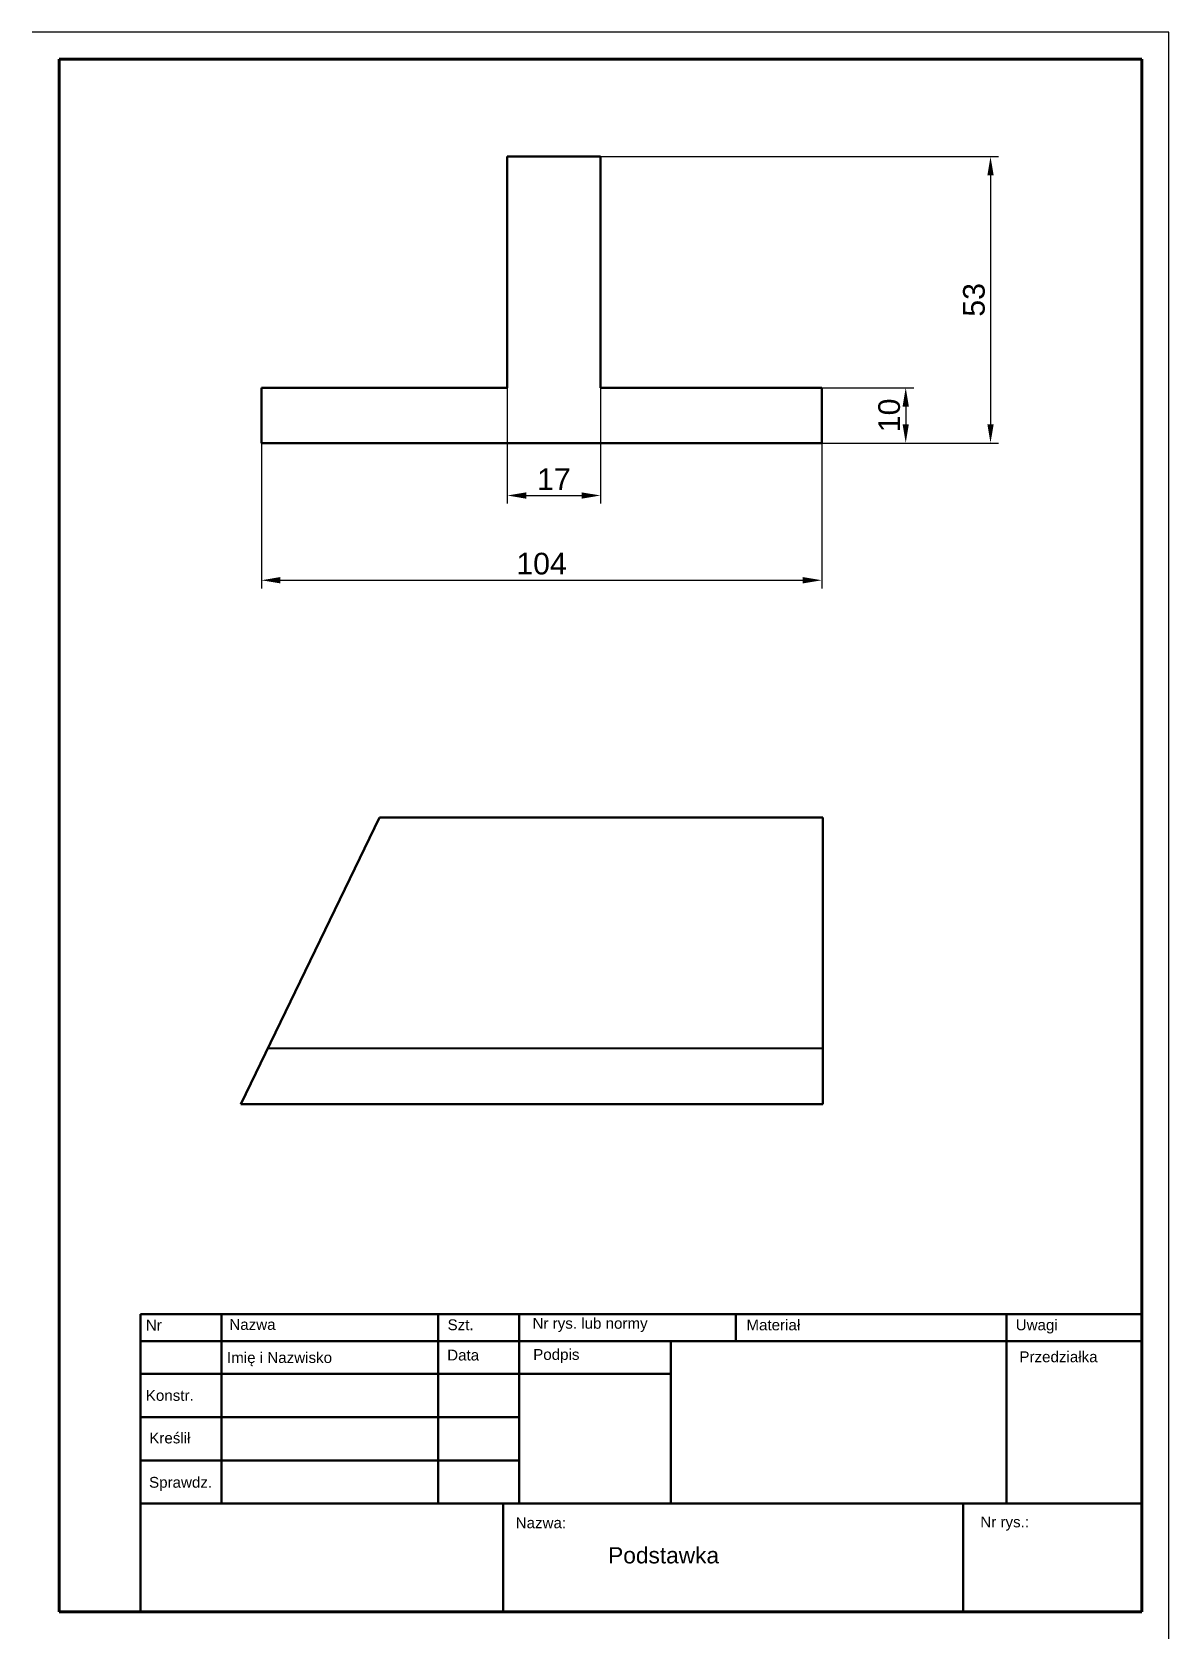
# Model space of a CAD drawing. Header units: millimetres. Extents: x 965 to 1175, y 46 to 343.
import ezdxf

# ---------------------------------------------------------------- set-up
doc = ezdxf.new("R2010")
doc.units = ezdxf.units.MM
for name, color, linetype, lineweight in [('linia cienka', 7, 'Continuous', 18), ('linia gruba', 7, 'Continuous', 50), ('linia obramowania', 7, 'Continuous', 70), ('wymiar cienka', 7, 'Continuous', 15)]:
    doc.layers.add(name, color=color, linetype=linetype, lineweight=lineweight)
doc.styles.get("Standard").update_dxf_attribs({"font": 'arial.ttf'})
doc.dimstyles.new('ISO-25', dxfattribs={"dimtxt": 4, "dimasz": 3.5, "dimexe": 1.5, "dimexo": 0, "dimgap": 1, "dimtad": 1, "dimdec": 0, "dimtxsty": 'Standard', "dimcen": 2.5, "dimadec": 0, "dimazin": 0, "dimtfac": 1, "dimtdec": 0, "dimtmove": 0, "dimatfit": 3, "dimfxl": 1, "dimarcsym": 0})

# ---------------------------------------------------------------- blocks, each defined once
blk = doc.blocks.new('*D62')
at = {"layer": 'Defpoints', "color": 0, "transparency": 16777216}
for p in [(1052.77, 277.28), (1070, 277.28), (1070, 257.35)]:
    blk.add_point(p, dxfattribs=at)
at = {"layer": 'wymiar cienka', "color": 0, "lineweight": -2, "transparency": 16777216}
for p, q in [((1052.77, 277.28), (1052.77, 255.85)), ((1070, 277.28), (1070, 255.85)), ((1056.27, 257.35), (1066.5, 257.35))]:
    blk.add_line(p, q, dxfattribs=at)
at = {"layer": 'wymiar cienka', "color": 0, "transparency": 16777216}
for points in [[(1056.27, 257.93), (1056.27, 256.76), (1052.77, 257.35)], [(1066.5, 257.93), (1066.5, 256.76), (1070, 257.35)]]:
    blk.add_solid(points, dxfattribs=at)
at = {"layer": 'wymiar cienka', "color": 0, "transparency": 16777216, "insert": (1061.39, 260.35), "char_height": 4, "attachment_point": 5}
blk.add_mtext('17', dxfattribs=at)
blk = doc.blocks.new('*D63')
at = {"layer": 'Defpoints', "color": 0, "transparency": 16777216}
for p in [(1007.35, 267.03), (1110.87, 267.03), (1110.87, 241.68)]:
    blk.add_point(p, dxfattribs=at)
at = {"layer": 'wymiar cienka', "color": 0, "lineweight": -2, "transparency": 16777216}
for p, q in [((1007.35, 267.03), (1007.35, 240.18)), ((1110.87, 267.03), (1110.87, 240.18)), ((1010.85, 241.68), (1107.37, 241.68))]:
    blk.add_line(p, q, dxfattribs=at)
at = {"layer": 'wymiar cienka', "color": 0, "transparency": 16777216}
for points in [[(1010.85, 242.27), (1010.85, 241.1), (1007.35, 241.68)], [(1107.37, 242.27), (1107.37, 241.1), (1110.87, 241.68)]]:
    blk.add_solid(points, dxfattribs=at)
at = {"layer": 'wymiar cienka', "color": 0, "transparency": 16777216, "insert": (1059.11, 244.73), "char_height": 4, "attachment_point": 5}
blk.add_mtext('104', dxfattribs=at)
blk = doc.blocks.new('*D65')
at = {"layer": 'Defpoints', "color": 0, "transparency": 16777216}
for p in [(1110.87, 277.28), (1110.87, 267.03), (1126.39, 267.03)]:
    blk.add_point(p, dxfattribs=at)
at = {"layer": 'wymiar cienka', "color": 0, "lineweight": -2, "transparency": 16777216}
for p, q in [((1110.87, 277.28), (1127.89, 277.28)), ((1126.39, 273.78), (1126.39, 270.53)), ((1110.87, 267.03), (1127.89, 267.03))]:
    blk.add_line(p, q, dxfattribs=at)
at = {"layer": 'wymiar cienka', "color": 0, "transparency": 16777216}
for points in [[(1125.81, 273.78), (1126.97, 273.78), (1126.39, 277.28)], [(1125.81, 270.53), (1126.97, 270.53), (1126.39, 267.03)]]:
    blk.add_solid(points, dxfattribs=at)
at = {"layer": 'wymiar cienka', "color": 0, "transparency": 16777216, "insert": (1123.35, 272.16), "char_height": 4, "attachment_point": 5, "rotation": 90}
blk.add_mtext('10', dxfattribs=at)
blk = doc.blocks.new('*D66')
at = {"layer": 'Defpoints', "color": 0, "transparency": 16777216}
for p in [(1070, 320), (1070, 267.03), (1142.05, 267.03)]:
    blk.add_point(p, dxfattribs=at)
at = {"layer": 'wymiar cienka', "color": 0, "lineweight": -2, "transparency": 16777216}
for p, q in [((1070, 320), (1143.55, 320)), ((1142.05, 316.5), (1142.05, 270.53)), ((1070, 267.03), (1143.55, 267.03))]:
    blk.add_line(p, q, dxfattribs=at)
at = {"layer": 'wymiar cienka', "color": 0, "transparency": 16777216}
for points in [[(1141.47, 316.5), (1142.64, 316.5), (1142.05, 320)], [(1141.47, 270.53), (1142.64, 270.53), (1142.05, 267.03)]]:
    blk.add_solid(points, dxfattribs=at)
at = {"layer": 'wymiar cienka', "color": 0, "transparency": 16777216, "insert": (1139.01, 293.51), "char_height": 4, "attachment_point": 5, "rotation": 90}
blk.add_mtext('53', dxfattribs=at)

msp = doc.modelspace()

# ---------------------------------------------------------------- linework, layer by layer
for p, q in [((1175, 343), (965, 343)), ((1175, 336), (1175, 343)), ((1175, 46), (1175, 336))]:
    msp.add_line(p, q)
at = {"layer": 'linia cienka'}
for p, q in [((1000, 106), (1040, 106)), ((1040, 106), (1055, 106)), ((1055, 106), (1095, 106)), ((1170, 106), (1145, 106)), ((1170, 106), (1170, 101)), ((1000, 101), (1000, 101)), ((1000, 101), (1000, 71)), ((1095, 101), (1083, 101)), ((1083, 101), (1095, 101)), ((1170, 101), (1170, 101)), ((985, 87), (985, 95)), ((985, 79), (985, 87)), ((985, 71), (985, 79)), ((985, 51), (985, 71)), ((1055, 71), (1052, 71)), ((1145, 71), (1137, 71)), ((1170, 51), (985, 51)), ((985, 51), (985, 51)), ((985, 51), (985, 51))]:
    msp.add_line(p, q, dxfattribs=at)
at = {"layer": 'linia gruba'}
for p, q in [((1052.77, 320), (1052.77, 277.28)), ((1070, 320), (1052.77, 320)), ((1070, 277.28), (1070, 320)), ((1052.77, 277.28), (1007.35, 277.28)), ((1007.35, 277.28), (1007.35, 267.03)), ((1110.87, 277.28), (1070, 277.28)), ((1110.87, 267.03), (1110.87, 277.28)), ((1007.35, 267.03), (1110.87, 267.03)), ((1029.16, 197.83), (1003.53, 144.85)), ((1111.1, 197.83), (1029.16, 197.83)), ((1111.1, 144.85), (1111.1, 197.83)), ((1111.1, 155.11), (1008.52, 155.17)), ((1003.53, 144.85), (1111.1, 144.85)), ((985, 51), (985, 106)), ((985, 106), (1170, 106)), ((1000, 71), (1000, 106)), ((1040, 106), (1040, 71)), ((1055, 106), (1055, 71)), ((1095, 101), (1095, 106)), ((1145, 106), (1145, 71)), ((1170, 101), (985, 101)), ((985, 101), (1000, 101)), ((1083, 101), (1083, 71)), ((985, 95), (1055, 95)), ((1055, 95), (1083, 95)), ((985, 87), (1055, 87)), ((985, 79), (1055, 79)), ((985, 71), (1170, 71)), ((1052, 71), (1052, 51)), ((1137, 71), (1137, 51))]:
    msp.add_line(p, q, dxfattribs=at)
at = {"layer": 'linia obramowania'}
for p, q in [((1170, 338), (970, 338)), ((970, 338), (970, 51)), ((1170, 51), (1170, 338)), ((970, 51), (1170, 51))]:
    msp.add_line(p, q, dxfattribs=at)

# ---------------------------------------------------------------- texts
at = {"layer": 'linia cienka'}
for s, height, p in [('Nr', 2, (986, 103)), ('Nazwa', 2, (1001.43, 103.11)), ('Szt.', 2, (1041.75, 103.06)), ('Nr rys. lub normy', 2, (1057.44, 103.33)), ('Materiał', 2, (1096.96, 103.03)), ('Uwagi', 2, (1146.71, 103.04)), ('Imię i Nazwisko', 2, (1001, 97)), ('Data', 2, (1041.68, 97.46)), ('Podpis', 2, (1057.57, 97.57)), ('Przedziałka', 2, (1147.39, 97.14)), ('Konstr.', 2, (986, 90)), ('Kreślił', 2, (986.64, 82.13)), ('Sprawdz.', 2, (986.6, 73.94)), ('Nazwa:', 2, (1054.33, 66.45)), ('Nr rys.:', 2, (1140.17, 66.61)), ('Podstawka', 3, (1071.41, 59.95))]:
    msp.add_text(s, height=height, dxfattribs=at).set_placement(p)

# ---------------------------------------------------------------- dimensions: what is measured, and where the dimension line sits
at = {"layer": 'wymiar cienka'}
for base, p1, p2, picture, middle in [((1142.05, 267.03), (1070, 320), (1070, 267.03), '*D66', (1139.01, 293.51)), ((1126.39, 267.03), (1110.87, 277.28), (1110.87, 267.03), '*D65', (1123.35, 272.16))]:
    dim = msp.add_linear_dim(base=base, p1=p1, p2=p2, angle=90, dimstyle='ISO-25', dxfattribs=at)
    dim.commit()
    dim.dimension.update_dxf_attribs({"geometry": picture, "text_midpoint": middle})
for base, p1, p2, picture, middle in [((1070, 257.35), (1052.77, 277.28), (1070, 277.28), '*D62', (1061.39, 260.35)), ((1110.87, 241.68), (1007.35, 267.03), (1110.87, 267.03), '*D63', (1059.11, 244.73))]:
    dim = msp.add_linear_dim(base=base, p1=p1, p2=p2, dimstyle='ISO-25', dxfattribs=at)
    dim.commit()
    dim.dimension.update_dxf_attribs({"geometry": picture, "text_midpoint": middle})

doc.saveas('drawing.dxf')
